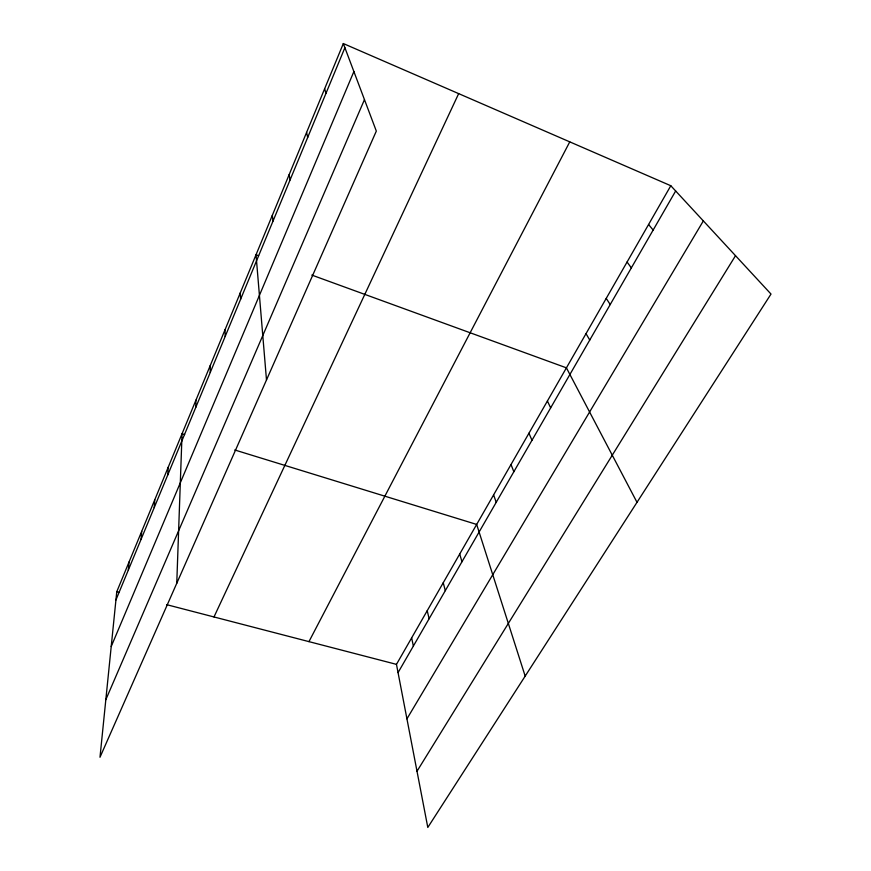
<?xml version="1.0" encoding="UTF-8"?>
<svg xmlns="http://www.w3.org/2000/svg" width="871" height="871" viewBox="0 0 871 871"><rect width="100%" height="100%" fill="white"/><g stroke="black" fill="none" stroke-linecap="round" stroke-linejoin="round"><path stroke-width="1.31" d="M195.801 407.312L195.931 400.17M176.759 583.32L182.05 433.758L184.641 434.553M167.798 474.869L168.19 467.302M154.232 507.597L154.744 499.823M141.08 539.323L141.701 531.375M128.32 570.102L129.05 561.991M343.326 43.55L116.768 591.714L99.991 757.258L376.326 131.086L343.326 43.55L670.801 185.73L771.009 294.06L427.803 827.45L396.468 664.366L670.801 185.73M115.93 599.967L344.894 47.709M111.216 646.511L353.887 71.542M105.827 699.685L364.47 99.621M213.983 616.962L458.669 93.622M308.955 641.633L569.765 141.864M398.058 672.619L675.667 190.989M406.942 718.847L703.343 220.918M417.002 771.249L735.516 255.693M116.768 591.714L119.305 592.367M166.601 604.648L396.468 664.366M234.735 449.969L476.677 524.44L525.18 676.114M258.589 255.682L256.03 254.757L266.493 379.974M311.796 275.073L566.422 367.845L637.006 502.327M648.59 224.489L653.141 230.064M627.076 262.029L631.344 267.898M606.227 298.394L610.223 304.545M586.02 333.647L589.754 340.049M547.402 401.03L550.657 407.878M528.947 433.235L531.974 440.291M511.016 464.515L513.836 471.755M493.596 494.902L496.22 502.317M459.714 554.021L461.957 561.751M324.633 88.777L325.961 93.382M443.241 582.764L445.299 590.647M427.226 610.723L429.12 618.737M306.592 132.436L307.692 137.444M411.635 637.91L413.377 646.042M289.161 174.603L290.054 179.992M272.318 215.355L273.015 221.092M240.276 292.885L240.614 299.254M225.023 329.793L225.197 336.435M210.249 365.537L210.27 372.44"/></g></svg>
